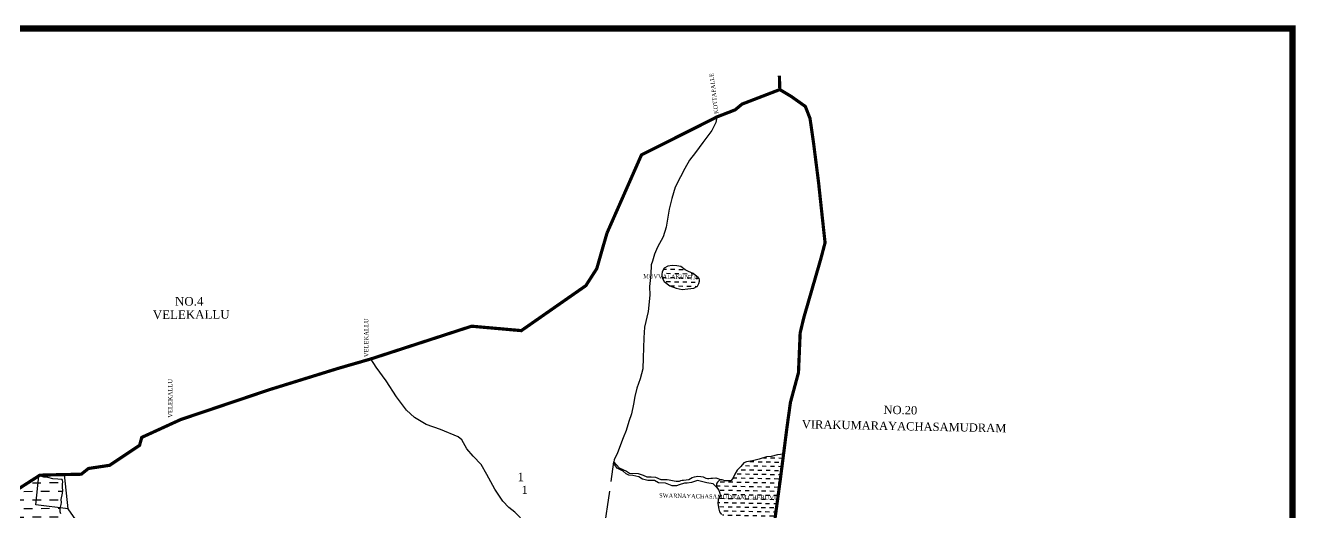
# Model space of a CAD drawing. Header units: millimetres. Extents: x 2008 to 2604, y -712 to -290.
# Drawn here: x 2207.5 to 2604.3, y -442.5 to -290.3 of the extents above; entities that cross this region are included whole.
import ezdxf

# ---------------------------------------------------------------- set-up
doc = ezdxf.new("R2010")
doc.units = ezdxf.units.MM
doc.header["$MEASUREMENT"] = 0
doc.linetypes.add('ACAD_ISO02W100', pattern=[15, 12, -3])
for name, color, linetype in [('CARTTRACK', 6, 'ACAD_ISO02W100'), ('NALA', 4, 'Continuous'), ('SURVEY_BND', 7, 'Continuous'), ('SURVEY_NO', 7, 'Continuous'), ('TEXT', 7, 'Continuous'), ('VILL_BOUNDARY', 7, 'Continuous'), ('WATER_BODY', 4, 'Continuous')]:
    doc.layers.add(name, color=color, linetype=linetype)
doc.styles.get("Standard").update_dxf_attribs({"font": 'TIMES.TTF'})
pattern_1 = [(358.85504, (2170.8732, -554.713), (1.320767, 1.2690075), [1.295146, -1.295146])]

msp = doc.modelspace()

# ---------------------------------------------------------------- hatches: boundary and pattern name
at = {"layer": 'WATER_BODY'}
h = msp.add_hatch(dxfattribs=at)
h.set_pattern_fill('DASH', color=256, scale=10.361166, angle=-1.145, style=0)
h.set_pattern_definition(pattern_1)
h.paths.add_polyline_path([(2410.81, -372.37), (2412.75, -372.78), (2414.44, -372.56), (2416.33, -372.42), (2417.45, -371.79), (2417.93, -370.94), (2418.09, -370.24), (2418.1, -369.78), (2417.99, -369.34), (2417.69, -369), (2417.23, -368.59), (2416.11, -367.77), (2414.71, -367.15), (2413.64, -366.7), (2412.27, -365.66), (2411.05, -365.45), (2409.54, -365.27), (2408.21, -365.46), (2407.09, -366.17), (2406.48, -367.27), (2406.37, -368.06), (2406.39, -368.65), (2406.53, -369.39), (2407.1, -370.33), (2408.89, -371.68)])
h.paths.add_polyline_path([(2400.19, -369.62), (2417.32, -369.96), (2417.36, -367.98), (2400.23, -367.63)], flags=9)
h = msp.add_hatch(dxfattribs=at)
h.set_pattern_fill('DASH', color=256, scale=10.361166, angle=-1.145, style=0)
h.set_pattern_definition(pattern_1)
h.paths.add_polyline_path([(2428.58, -431.84), (2427.95, -432.54), (2427.05, -432.6), (2426.35, -432.61), (2426, -432.53), (2425.55, -432.34), (2425.22, -432.26), (2425, -432.26), (2424.72, -432.28), (2424.31, -432.47), (2424.03, -432.64), (2423.73, -432.93), (2423.52, -433.26), (2423.41, -433.6), (2423.38, -433.9), (2423.38, -434.18), (2423.44, -434.51), (2424.13, -435.48), (2424.51, -436.46), (2424.55, -437.01), (2424.41, -437.51), (2423.99, -438.51), (2423.87, -439.66), (2424.14, -441.39), (2424.37, -442.2), (2425.01, -443.04), (2426.05, -443.74), (2427.29, -444.49), (2428.34, -445.74), (2428.99, -446.33), (2430.53, -446.74), (2431.92, -446.72), (2433.78, -447.58), (2435.65, -448.47), (2436.58, -448.49), (2438.76, -448.38), (2439.81, -448.86), (2441.03, -449.34), (2443.35, -432.28), (2444.38, -424.22), (2442.54, -424.42), (2440.5, -424.98), (2439.01, -425.03), (2436.79, -425.79), (2434.72, -426.35), (2432.85, -426.63), (2432.02, -426.97), (2430.99, -428.13), (2429.84, -429.23), (2429.11, -430.45)])
h.paths.add_polyline_path([(2405.16, -438.11), (2441.88, -438.84), (2441.92, -436.86), (2405.2, -436.12)], flags=9)
h = msp.add_hatch(dxfattribs=at)
h.set_pattern_fill('DASH', color=256, scale=21.379818, angle=0.2929, style=0)
h.set_pattern_definition([(0.2929, (2018.0825, -589.1428), (2.65878, 2.686106), [2.672477, -2.672477])])
h.paths.add_polyline_path([(2259.8, -474.88), (2263.03, -470.72), (2264.03, -468.71), (2264.49, -467.19), (2264.4, -465.14), (2263.96, -462.65), (2262.91, -460.8), (2260.73, -459.65), (2257.13, -459.28), (2254.03, -459.18), (2253.25, -459.11), (2251.43, -458.19), (2250.34, -457.77), (2247.67, -457.94), (2247.05, -457.9), (2245.65, -457.25), (2244.22, -456.68), (2243.06, -456.68), (2240.59, -456.45), (2238.89, -455.8), (2237.64, -455.27), (2235.44, -455.32), (2234.04, -455.36), (2231.68, -454.95), (2229.19, -455.43), (2227.31, -455.67), (2226.64, -455.62), (2226, -455.3), (2225.23, -454.5), (2224.57, -453.41), (2224.11, -452.93), (2223.13, -452.21), (2222.74, -451.79), (2222.43, -451.39), (2221.74, -449.42), (2221.08, -448.12), (2220.39, -446.67), (2219.86, -444.99), (2219.22, -443.87), (2218.56, -442.85), (2218.42, -442.22), (2218.36, -441.72), (2218.38, -441.23), (2218.44, -440.99), (2210.77, -440.05), (2211.69, -431.02), (2175.65, -454.09), (2146.88, -472.78), (2116.81, -492.25), (2112.86, -494.83), (2113.61, -496.26), (2113.52, -497.73), (2113.15, -498.96), (2112.4, -500.66), (2111.98, -501.94), (2111.47, -503.83), (2109.87, -505.39), (2108.89, -507.29), (2108.05, -508.8), (2106.87, -509.8), (2105.93, -510.61), (2105.46, -511.27), (2105.42, -511.93), (2105.61, -512.17), (2107.09, -512.97), (2107.61, -513.39), (2107.79, -513.67), (2107.95, -514.29), (2108.13, -514.79), (2108.5, -515.15), (2108.86, -515.15), (2109.36, -515.14), (2112.53, -514.79), (2115.3, -513.58), (2118.26, -512.87), (2120.26, -512.6), (2122.16, -513), (2124.14, -513.72), (2125.1, -514.15), (2127.63, -515.53), (2130.76, -517.72), (2133.8, -518.92), (2135.52, -519.36), (2139.12, -521.75), (2141.34, -524.08), (2142.9, -525.56), (2145.48, -527.08), (2147.07, -527.78), (2150.55, -527.76), (2154.22, -527.69), (2157.16, -528.27), (2159.6, -528.88), (2163.75, -528.79), (2169.16, -528.92), (2175.74, -528.83), (2181.27, -528.93), (2186.57, -529.12), (2190.75, -529.09), (2194.7, -529.47), (2200.18, -530.04), (2206.71, -530.39), (2211.07, -530.11), (2216.68, -529.74), (2221.41, -529.3), (2223.68, -528.69), (2225.28, -527.98), (2226.5, -526.91), (2227.27, -525.74), (2228.48, -522.3), (2231.03, -518.04), (2233.59, -514.11), (2238.83, -506.12), (2246.94, -492.64), (2255.17, -480.23)])
h.paths.add_polyline_path([(2219.14, -436.46), (2219.18, -435.63), (2219.17, -434.69), (2219.11, -433.58), (2219.2, -432.89), (2219.16, -432.49), (2218.98, -432.11), (2217.66, -432.09), (2216.07, -431.95), (2214.59, -431.53), (2213.34, -431.44), (2212.34, -431.1), (2211.9, -430.89), (2211.69, -431.02), (2210.77, -440.05), (2218.44, -440.99), (2218.68, -439.94), (2218.77, -439.31), (2218.69, -438.39)])
h.paths.add_polyline_path([(2184.3, -486.59), (2210.8, -486.46), (2210.79, -484.41), (2184.29, -484.54)], flags=24)
h.paths.add_polyline_path([(2194.6, -491.45), (2197.9, -491.43), (2197.88, -487.43), (2194.58, -487.45)], flags=24)
h.paths.add_polyline_path([(2194.24, -483.05), (2195.91, -483.04), (2195.9, -481.01), (2194.23, -481.02)], flags=24)

# ---------------------------------------------------------------- linework, layer by layer
at = {"layer": 'CARTTRACK'}
for points in [[(2423.53, -318.9), (2423.18, -320.68), (2421.98, -323.11), (2419.16, -326.89), (2416.85, -329.97), (2415.01, -332.38), (2413.52, -334.99), (2412.18, -337.58), (2410.57, -340.83), (2409.45, -344.32), (2408.69, -347.74), (2407.98, -351.41), (2407.73, -353.32), (2406.73, -356.34), (2404.99, -359.53), (2404.11, -361.75), (2403.43, -363.91), (2403.01, -365.08), (2402.89, -368.12), (2402.52, -371.89), (2402.65, -374.53), (2402.07, -379.66), (2400.96, -384.54), (2400.68, -387.92), (2400.5, -394.18), (2400.4, -397.62), (2399.56, -400.74), (2398.55, -403.6), (2397.91, -406.17), (2397.51, -408.56), (2396.89, -411.64), (2396.09, -414.05), (2395.18, -416.8), (2394.31, -419.08), (2392.5, -423.79), (2391.42, -425.95), (2391.41, -426.64)], [(2362.24, -444.09), (2360.38, -442.35), (2358.56, -440.94), (2356.65, -438.92), (2354.23, -435.2), (2351.73, -430.56), (2349.89, -427.44), (2347.4, -424.85), (2345.39, -422.54), (2343.89, -419.73), (2342.71, -418.86), (2337.21, -416.49), (2332.73, -414.97), (2329.06, -412.78), (2326.6, -410.53), (2323.42, -406.36), (2320.22, -401.36), (2317.14, -397.04), (2315.44, -394.49)], [(2385.85, -508.47), (2379.77, -507.77), (2374.73, -507.49), (2365.77, -507.07), (2366.36, -501.03), (2365.69, -497.76), (2367.6, -494.56), (2369.33, -490.6), (2370.34, -489.01), (2372.91, -487.07), (2374.4, -485.28), (2375.68, -482.52), (2377.47, -480.42), (2379.99, -478.12), (2381.76, -476.46), (2383.31, -474.64), (2384.23, -473.01), (2384.44, -472.25), (2386.15, -462.49), (2391.41, -426.64)]]:
    msp.add_lwpolyline(points, dxfattribs=at)
at = {"layer": 'NALA'}
for points in [[(2391.41, -426.64), (2393, -428.46), (2395.32, -429.55), (2396.3, -430.18), (2398.97, -430.32), (2400.53, -430.8), (2401.67, -431.33), (2403, -431.33), (2404.38, -431.42), (2406.05, -432.17), (2406.95, -432.17), (2408.02, -432.19), (2408.61, -432.23), (2410.23, -432.61), (2410.87, -432.62), (2411.32, -432.63), (2411.91, -432.64), (2412.34, -432.46), (2412.66, -432.36), (2413.09, -432.37), (2414.83, -432.16), (2415.88, -431.52), (2416.53, -431.32), (2417.04, -431.25), (2417.65, -431.15), (2418.58, -431.23), (2419.25, -431.32), (2420.1, -431.71), (2420.57, -431.8), (2421.08, -431.81), (2421.64, -431.74), (2422.18, -431.72), (2423.25, -431.61), (2425, -432.26)], [(2423.44, -434.51), (2422.42, -433.52), (2420.42, -433.18), (2417.53, -432.48), (2415.62, -433.06), (2414.31, -433.27), (2413.4, -433.31), (2411.79, -433.86), (2410.96, -434.11), (2409.58, -434.07), (2407.49, -433.33), (2405.35, -433.15), (2404.03, -432.41), (2402.01, -432.42), (2400.36, -432.09), (2399.15, -431.3), (2397.28, -430.91), (2396.03, -430.81), (2395.24, -430.42), (2394.3, -429.57), (2392.43, -428.65), (2391.68, -427.56), (2391.41, -426.64)]]:
    msp.add_lwpolyline(points, dxfattribs=at)
at = {"layer": 'SURVEY_BND'}
for points in [[(2226.98, -449.91), (2220.89, -441.29), (2210.77, -440.05), (2211.69, -431.02)], [(2220.89, -441.29), (2219.73, -430.6)]]:
    msp.add_lwpolyline(points, dxfattribs=at)
at = {"layer": 'TEXT', "const_width": 2}
msp.add_lwpolyline([(2009.34, -291.3), (2603.34, -291.3), (2603.34, -711.3), (2009.34, -711.3)], close=True, dxfattribs=at)
at = {"layer": 'VILL_BOUNDARY', "const_width": 1}
for points in [[(2443.21, -310.35), (2443.08, -306.03)], [(2389.21, -355.19), (2399.99, -330.75), (2417.8, -321.8), (2423.53, -318.9), (2429.26, -316.68), (2431.41, -314.88), (2443.21, -310.35), (2446.79, -312.5), (2451.18, -315.61), (2452.64, -319.33), (2453.74, -326.96), (2455.32, -339.38), (2456.69, -352.17), (2457.35, -358.16), (2456.02, -363.23), (2450.72, -381.54), (2449.57, -386.34), (2449.04, -398.77), (2446.53, -408.05), (2445.41, -416.14), (2443.35, -432.28), (2440.78, -451.23)], [(2052.51, -532.02), (2062.56, -526.55), (2078.01, -517.34), (2085.53, -512.93), (2100.43, -502.94), (2116.81, -492.25), (2146.88, -472.78), (2175.65, -454.09), (2212.06, -430.79), (2219.73, -430.6), (2224.99, -430.49), (2227.23, -428.7), (2233.85, -427.71), (2243.2, -421.47), (2243.88, -418.99), (2256.02, -413.43), (2283.67, -404.12), (2305.25, -397.43), (2315.44, -394.49), (2346.92, -384.26), (2362.46, -385.64), (2382.61, -371.6), (2386.02, -366.28), (2389.21, -355.19)]]:
    msp.add_lwpolyline(points, dxfattribs=at)
at = {"layer": 'WATER_BODY'}
msp.add_lwpolyline([(2417.23, -368.59), (2416.11, -367.77), (2414.71, -367.15), (2413.64, -366.7), (2412.27, -365.66), (2411.05, -365.45), (2409.54, -365.27), (2408.21, -365.46), (2407.09, -366.17), (2406.48, -367.27), (2406.37, -368.06), (2406.39, -368.65), (2406.53, -369.39), (2407.1, -370.33), (2408.89, -371.68), (2410.81, -372.37), (2412.75, -372.78), (2414.44, -372.56), (2416.33, -372.42), (2417.45, -371.79), (2417.93, -370.94), (2418.09, -370.24), (2418.1, -369.78), (2417.99, -369.34), (2417.69, -369)], close=True, dxfattribs=at)
for points in [[(2444.38, -424.22), (2442.54, -424.42), (2440.5, -424.98), (2439.01, -425.03), (2436.79, -425.79), (2434.72, -426.35), (2432.85, -426.63), (2432.02, -426.97), (2430.99, -428.13), (2429.84, -429.23), (2429.11, -430.45), (2428.58, -431.84), (2427.95, -432.54), (2427.05, -432.6), (2426.35, -432.61), (2426, -432.53), (2425.55, -432.34), (2425.22, -432.26), (2425, -432.26), (2424.72, -432.28), (2424.31, -432.47), (2424.03, -432.64), (2423.73, -432.93), (2423.52, -433.26), (2423.41, -433.6), (2423.38, -433.9), (2423.38, -434.18), (2423.44, -434.51), (2424.13, -435.48), (2424.51, -436.46), (2424.55, -437.01), (2424.41, -437.51), (2423.99, -438.51), (2423.87, -439.66), (2424.14, -441.39), (2424.37, -442.2), (2425.01, -443.04)], [(2218.56, -442.85), (2218.42, -442.22), (2218.36, -441.72), (2218.38, -441.23), (2218.68, -439.94), (2218.77, -439.31), (2218.69, -438.39), (2219.14, -436.46), (2219.18, -435.63), (2219.17, -434.69), (2219.11, -433.58), (2219.2, -432.89), (2219.16, -432.49), (2218.98, -432.11), (2217.66, -432.09), (2216.07, -431.95), (2214.59, -431.53), (2213.34, -431.44), (2212.34, -431.1), (2211.9, -430.89)]]:
    msp.add_lwpolyline(points, dxfattribs=at)

# ---------------------------------------------------------------- texts
at = {"layer": 'SURVEY_NO'}
msp.add_text('1', height=2.5, rotation=0.2929, dxfattribs=at).set_placement((2362.54, -436.63))
at = {"layer": 'TEXT'}
for s, height, rotation, p in [('KOTTAPALLE', 1.295, 97.045, (2424.02, -317.88)), ('MUVVALAKUNTA', 1.2951, 358.855, (2400.53, -369.27)), ('NO.4', 2.672, 0.2929, (2254.28, -377.84)), ('VELEKALLU', 2.672, 0.2929, (2247.35, -382.01)), ('VELEKALLU', 1.336, 90.2929, (2314.7, -393.94)), ('VELEKALLU', 1.336, 90.2929, (2253.46, -412.85)), ('NO.20', 2.59, 358.855, (2475.58, -411.63)), ('VIRAKUMARAYACHASAMUDRAM', 2.5903, 358.855, (2450.06, -416.14)), ('1', 2.67, 0.2929, (2361.27, -432.68)), ('SWARNAYACHASAMUDRAM CHERUVU', 1.2951, 358.855, (2405.49, -437.76))]:
    msp.add_text(s, height=height, rotation=rotation, dxfattribs=at).set_placement(p)

doc.saveas('drawing.dxf')
